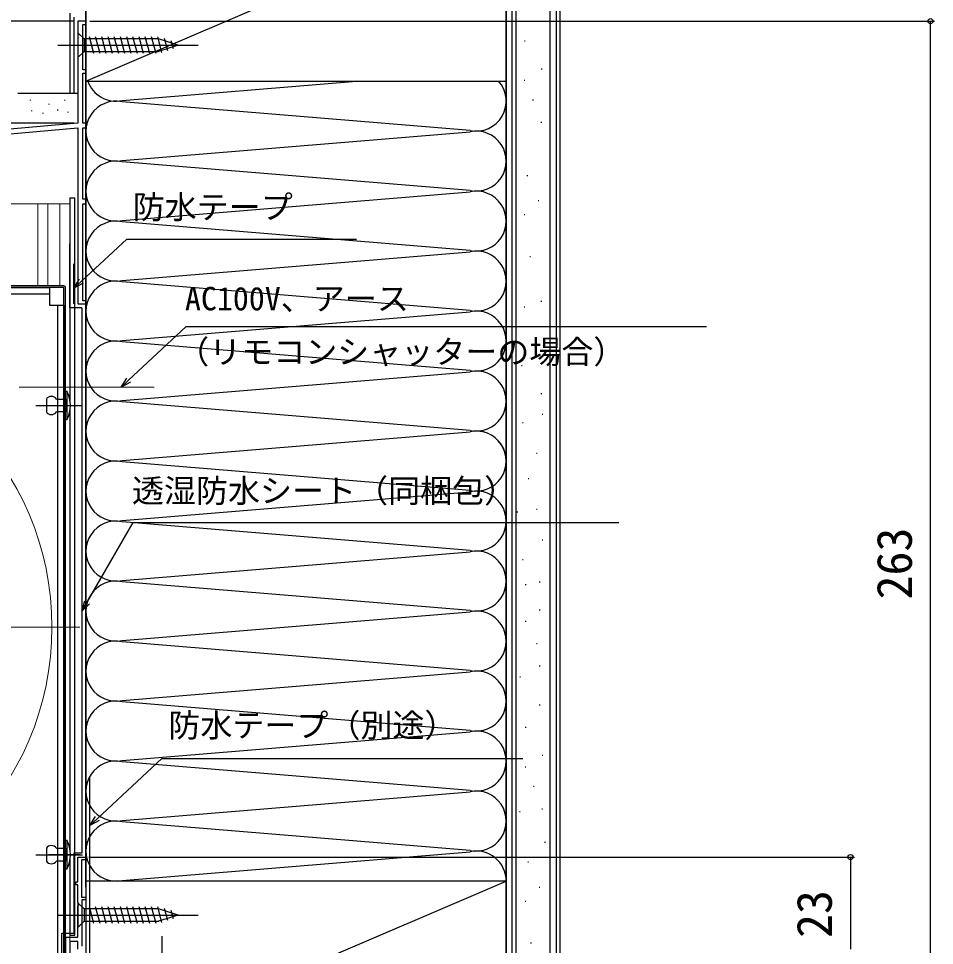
# Model space of a CAD drawing. Units: millimetres, scale not verified. Extents: x -525 to 525, y -783 to 778.
# Drawn here: x -173.5 to 55.3, y 291.2 to 523 of the extents above; entities that cross this region are included whole.
import ezdxf
from ezdxf.enums import TextEntityAlignment as Align

# ---------------------------------------------------------------- set-up
doc = ezdxf.new("R2010")
doc.units = ezdxf.units.MM
doc.header["$LTSCALE"] = 4
for name, color, linetype in [('0-2_YKK_11', 7, 'Continuous'), ('0-5_YKK_13', 4, 'Continuous'), ('0-7_YKK_D', 6, 'Continuous'), ('0-9_YSS_K', 3, 'Continuous'), ('0-A_YSS_KE', 3, 'Continuous')]:
    doc.layers.add(name, color=color, linetype=linetype)
doc.layers.add('0-4_YKK_12', color=2, linetype='Continuous', lineweight=18)
doc.styles.add('ＭＳ ゴシック', font='')
doc.styles.get('ＭＳ ゴシック').set_extended_font_data('MS Gothic')

msp = doc.modelspace()

# ---------------------------------------------------------------- linework, layer by layer
at = {"layer": '0-2_YKK_11'}
for points in [[(-184.1, 493.373), (-158.7, 495.595), (-158.7, 451.6), (-156.7, 451.6), (-156.7, 452.4), (-157.5, 452.4), (-157.5, 476.6), (-156.7, 476.6), (-156.7, 477.8), (-157.5, 477.8), (-157.5, 495.6), (-156.7, 495.6), (-156.7, 496.8), (-157.5, 496.8), (-157.5, 509.3), (-156.7, 509.3), (-156.7, 510.1), (-157.5, 510.1), (-157.5, 521.5), (-156.7, 521.5), (-156.7, 522.3), (-158.7, 522.3), (-158.7, 496.8), (-184.243, 494.565)], [(-161.699, 272.998), (-161.699, 293.298), (-158.699, 293.298), (-158.699, 301.039), (-158.579, 301.223), (-158.579, 301.773), (-158.699, 301.956), (-158.699, 306.398), (-159.199, 306.398), (-159.199, 307.098), (-158.699, 307.098), (-158.699, 313.298), (-156.699, 313.298), (-156.699, 312.598), (-157.799, 312.598), (-157.799, 303.298), (-156.699, 303.298), (-156.699, 302.598), (-157.699, 302.598), (-157.699, 290.998)], [(-158.699, 290.298), (-158.699, 292.198), (-160.699, 292.198), (-160.699, 265.298)]]:
    msp.add_lwpolyline(points, dxfattribs=at)
at = {"layer": '0-4_YKK_12'}
for p, q in [((-158.7, 498.695), (-158.7, 522.3)), ((-156.7, 522.3), (-158.7, 522.3)), ((-156.7, 282.3), (-156.7, 522.3)), ((-249.7, 476.6), (-160.7, 476.6)), ((-168.7, 456.198), (-168.7, 476.6)), ((-166.2, 456.198), (-166.2, 476.6)), ((-163.2, 476.6), (-163.2, 456.198)), ((-160.7, 427.433), (-160.7, 476.6)), ((-173.395, 430.8), (-139.698, 430.8)), ((-158.319, 426.2), (-165.681, 426.2)), ((-160.7, 315.13), (-160.7, 424.967)), ((-317.199, 370.797), (-158.199, 370.797)), ((-158.319, 313.9), (-165.681, 313.9)), ((-160.7, 291.298), (-160.7, 312.665))]:
    msp.add_line(p, q, dxfattribs=at)
msp.add_circle((-237.699, 370.797), 72.5, dxfattribs=at)
at = {"layer": '0-5_YKK_13'}
for p, q in [((-158.7, 519.4), (-158.7, 513.2)), ((-158.7, 519.4), (-157.15, 517.85)), ((-138.616, 517.85), (-157.15, 517.85)), ((-157.15, 517.85), (-157.15, 514.75)), ((-154.724, 514.2), (-155.849, 518.4)), ((-153.171, 514.2), (-154.296, 518.4)), ((-151.618, 514.2), (-152.743, 518.4)), ((-150.065, 514.2), (-151.19, 518.4)), ((-148.512, 514.2), (-149.637, 518.4)), ((-146.959, 514.2), (-148.084, 518.4)), ((-145.406, 514.2), (-146.531, 518.4)), ((-143.853, 514.2), (-144.979, 518.4)), ((-142.3, 514.2), (-143.426, 518.4)), ((-140.747, 514.2), (-141.873, 518.4)), ((-139.194, 514.2), (-140.32, 518.4)), ((-137.711, 514.459), (-138.767, 518.4)), ((-133.7, 516.3), (-138.616, 517.85)), ((-136.279, 514.91), (-137.092, 517.946)), ((-134.847, 515.362), (-135.396, 517.412)), ((-163.7, 516.3), (-128.7, 516.3)), ((-158.7, 513.2), (-157.15, 514.75)), ((-157.15, 514.75), (-138.616, 514.75)), ((-133.7, 516.3), (-138.616, 514.75)), ((-160.7, 478.1), (-159.5, 478.1)), ((-160.7, 478.1), (-160.7, 427.433)), ((-159.5, 293.8), (-159.5, 478.1)), ((-162.2, 456.098), (-201.4, 456.098)), ((-162.2, 455.698), (-201.4, 455.698)), ((-162.2, 284.398), (-162.2, 455.698)), ((-161.8, 284.398), (-161.8, 455.698)), ((-165.8, 453.998), (-256.3, 453.998)), ((-163.8, 451.298), (-163.8, 287.4)), ((-162.2, 451.298), (-162.2, 287.4)), ((-161.8, 429.8), (-161.5, 429.8)), ((-161.8, 422.6), (-161.8, 429.8)), ((-161.5, 429.8), (-161.5, 422.6)), ((-166.6, 427.8), (-166.6, 424.6)), ((-164.1, 427.8), (-161.8, 427.8)), ((-161.8, 427.8), (-161.8, 424.6)), ((-169.27, 426.2), (-157.6, 426.2)), ((-161.8, 424.6), (-164.1, 424.6)), ((-160.7, 424.967), (-160.7, 315.13)), ((-161.5, 422.6), (-161.8, 422.6)), ((-166.6, 315.497), (-166.6, 312.297)), ((-161.5, 317.497), (-161.5, 310.297)), ((-169.27, 313.897), (-157.6, 313.897)), ((-166, 313.9), (-160.4, 313.9)), ((-160.7, 312.665), (-160.7, 293.8)), ((-161.5, 310.297), (-161.8, 310.297)), ((-158.7, 301.898), (-158.7, 295.698)), ((-158.7, 301.898), (-157.15, 300.348)), ((-138.616, 300.348), (-157.15, 300.348)), ((-157.15, 300.348), (-157.15, 297.248)), ((-154.724, 296.698), (-155.849, 300.898)), ((-153.171, 296.698), (-154.296, 300.898)), ((-151.618, 296.698), (-152.743, 300.898)), ((-150.065, 296.698), (-151.19, 300.898)), ((-148.512, 296.698), (-149.637, 300.898)), ((-146.959, 296.698), (-148.084, 300.898)), ((-145.406, 296.698), (-146.531, 300.898)), ((-143.853, 296.698), (-144.979, 300.898)), ((-142.3, 296.698), (-143.426, 300.898)), ((-140.747, 296.698), (-141.873, 300.898)), ((-139.194, 296.698), (-140.32, 300.898)), ((-137.711, 296.956), (-138.767, 300.898)), ((-133.7, 298.798), (-138.616, 300.348)), ((-136.279, 297.408), (-137.092, 300.444)), ((-134.847, 297.859), (-135.396, 299.909)), ((-163.7, 298.798), (-128.7, 298.798)), ((-158.7, 295.698), (-157.15, 297.248)), ((-157.15, 297.248), (-138.616, 297.248)), ((-133.7, 298.798), (-138.616, 297.248)), ((-160.7, 293.8), (-159.5, 293.8)), ((-137.702, 243.5), (-137.702, 293.5))]:
    msp.add_line(p, q, dxfattribs=at)
for points in [[(-165.8, 455.598), (-256.3, 455.598), (-256.3, 472.598)], [(-165.8, 455.598), (-165.8, 451.298), (-162.2, 451.298)], [(-164.1, 315.497), (-161.8, 315.497), (-161.8, 312.297), (-164.1, 312.297)], [(-161.8, 310.297), (-161.8, 317.497), (-161.5, 317.497)]]:
    msp.add_lwpolyline(points, dxfattribs=at)
for centre, radius, start, end in [((-162.2, 455.698), 0.4, 0, 90), ((-168.25, 426.2), 7.65, 331.92751, 28.07249), ((-165.35, 426.971), 1.5, 33.55731, 146.44269), ((-165.35, 425.429), 1.5, 213.55731, 326.44269), ((-165.35, 314.668), 1.5, 33.55731, 146.44269), ((-168.25, 313.897), 7.65, 331.92751, 28.07249), ((-165.35, 313.126), 1.5, 213.55731, 326.44269)]:
    msp.add_arc(centre, radius, start, end, dxfattribs=at)
at = {"layer": '0-7_YKK_D'}
for p, q in [((-159.7, 522.3), (-392.7, 522.3)), ((-155.7, 522.3), (55.297, 522.3)), ((54.297, 259.3), (54.297, 522.3)), ((-159.7, 496.8), (-392.7, 496.8)), ((-159.7, 496.8), (-392.7, 496.8)), ((-155.999, 313.298), (35.297, 313.298)), ((34.297, 313.298), (34.297, 290.298))]:
    msp.add_line(p, q, dxfattribs=at)
for points in [[(-159.7, 455.546), (-157.835, 457.285), (-146.528, 467.827), (-89.147, 467.827)], [(-157.369, 456.785), (-159.7, 455.546), (-158.301, 457.785)], [(-147.916, 430.8), (-146.05, 432.539), (-131.691, 445.927), (-1.677, 445.927)], [(-145.585, 432.039), (-147.916, 430.8), (-146.516, 433.039)], [(-157.703, 374.783), (-156.428, 376.991), (-144.925, 396.915), (-23.591, 396.915)], [(-155.836, 376.65), (-157.703, 374.783), (-157.02, 377.333)], [(-155.698, 321.204), (-153.833, 322.943), (-137.719, 337.967), (-47.552, 337.967)], [(-153.367, 322.443), (-155.698, 321.204), (-154.299, 323.443)]]:
    msp.add_lwpolyline(points, dxfattribs=at)
for centre in [(54.297, 522.3), (34.297, 313.298)]:
    msp.add_circle(centre, 0.637, dxfattribs=at)
at = {"layer": '0-9_YSS_K'}
for p, q in [((-156.708, 305.798), (-156.708, 593.3)), ((-51.708, 305.798), (-51.708, 593.3)), ((-50.208, 249.298), (-50.208, 593.3)), ((-40.708, 249.298), (-40.708, 593.3)), ((-38.203, 249.3), (-38.203, 593.3)), ((-156.708, 591.3), (-156.708, 307.298)), ((-156.7, 507.3), (-51.7, 552.3)), ((-47.154, 517.368), (-46.954, 517.368)), ((-42.958, 510.375), (-42.758, 510.375)), ((-147.671, 502.458), (-89.076, 507.3)), ((-47.212, 507.506), (-47.012, 507.506)), ((-158.7, 504.246), (-173.703, 504.246)), ((-170.536, 502.442), (-170.536, 502.642)), ((-165.862, 501.441), (-165.862, 501.641)), ((-162.021, 502.442), (-162.021, 502.642)), ((-156.703, 501.246), (-156.703, 499.536)), ((-60.735, 494.958), (-147.671, 502.142)), ((-45.114, 502.61), (-44.914, 502.61)), ((-170.202, 499.772), (-170.202, 499.972)), ((-167.409, 499.169), (-167.409, 499.369)), ((-163.765, 499.988), (-163.765, 500.188)), ((-161.189, 499.438), (-161.189, 499.638)), ((-43.016, 497.015), (-42.816, 497.015)), ((-147.671, 487.458), (-60.735, 494.642)), ((-60.735, 479.958), (-147.671, 487.142)), ((-46.513, 483.727), (-46.313, 483.727)), ((-147.671, 472.458), (-60.735, 479.642)), ((-43.715, 477.433), (-43.515, 477.433)), ((-47.212, 473.936), (-47.012, 473.936)), ((-60.735, 464.958), (-147.671, 472.142)), ((-147.671, 457.458), (-60.735, 464.642)), ((-45.813, 463.446), (-45.613, 463.446)), ((-60.735, 449.958), (-147.671, 457.142)), ((-43.016, 452.256), (-42.816, 452.256)), ((-147.671, 442.458), (-60.735, 449.642)), ((-47.212, 450.858), (-47.012, 450.858)), ((-60.735, 434.958), (-147.671, 442.142)), ((-44.415, 442.465), (-44.215, 442.465)), ((-47.912, 436.171), (-47.712, 436.171)), ((-147.671, 427.458), (-60.735, 434.642)), ((-43.016, 429.177), (-42.816, 429.177)), ((-60.735, 419.958), (-147.671, 427.142)), ((-60.735, 419.958), (-147.671, 427.142)), ((-47.636, 421.974), (-47.436, 421.974)), ((-42.741, 424.072), (-42.541, 424.072)), ((-147.671, 412.458), (-60.735, 419.642)), ((-147.671, 412.458), (-60.735, 419.642)), ((-44.14, 414.281), (-43.94, 414.281)), ((-60.735, 404.958), (-147.671, 412.142)), ((-46.238, 407.987), (-46.038, 407.987)), ((-147.671, 397.458), (-60.735, 404.642)), ((-49.035, 399.594), (-48.835, 399.594)), ((-44.14, 400.294), (-43.94, 400.294)), ((-60.735, 389.958), (-147.671, 397.142)), ((-42.741, 392.601), (-42.541, 392.601)), ((-147.671, 382.458), (-60.735, 389.642)), ((-47.636, 387.705), (-47.436, 387.705)), ((-60.735, 374.958), (-147.671, 382.142)), ((-46.937, 381.411), (-46.737, 381.411)), ((-43.44, 382.11), (-43.24, 382.11)), ((-147.671, 367.458), (-60.735, 374.642)), ((-43.44, 375.117), (-43.24, 375.117)), ((-46.937, 372.319), (-46.737, 372.319)), ((-60.735, 359.958), (-147.671, 367.142)), ((-44.14, 366.724), (-43.94, 366.724)), ((-147.671, 352.458), (-60.735, 359.642)), ((-43.44, 361.13), (-43.24, 361.13)), ((-48.336, 358.332), (-48.136, 358.332)), ((-60.735, 344.958), (-147.671, 352.142)), ((-43.44, 351.339), (-43.24, 351.339)), ((-46.937, 345.744), (-46.737, 345.744)), ((-147.671, 337.458), (-60.735, 344.642)), ((-42.741, 338.75), (-42.541, 338.75)), ((-60.735, 329.958), (-147.671, 337.142)), ((-46.995, 335.881), (-46.795, 335.881)), ((-147.671, 322.458), (-60.735, 329.642)), ((-44.897, 330.985), (-44.697, 330.985)), ((-48.394, 324.691), (-48.194, 324.691)), ((-42.799, 325.391), (-42.599, 325.391)), ((-60.735, 314.958), (-147.671, 322.142)), ((-42.1, 316.998), (-41.9, 316.998)), ((-147.671, 307.458), (-60.735, 314.642)), ((-46.296, 312.103), (-46.096, 312.103)), ((-156.703, 262.3), (-51.703, 307.3)), ((-43.499, 305.808), (-43.299, 305.808)), ((-46.995, 302.312), (-46.795, 302.312)), ((-45.597, 291.821), (-45.397, 291.821))]:
    msp.add_line(p, q, dxfattribs=at)
for centre, start, end in [((-149.203, 509.8), 199.47125, 281.78353), ((-59.203, 502.3), 258.21646, 41.81031), ((-149.203, 494.8), 78.21646, 281.78353), ((-59.203, 487.3), 258.21646, 101.78353), ((-149.203, 479.8), 78.21646, 281.78353), ((-59.203, 472.3), 258.21646, 101.78353), ((-149.203, 464.8), 78.21646, 281.78353), ((-59.203, 457.3), 258.21646, 101.78353), ((-149.203, 449.8), 78.21646, 281.78353), ((-59.203, 442.3), 258.21646, 101.78353), ((-149.203, 434.8), 78.21646, 281.78353), ((-59.203, 427.3), 258.21646, 101.78353), ((-59.203, 427.3), 258.21646, 101.78353), ((-149.203, 419.8), 78.21646, 281.78353), ((-149.203, 419.8), 78.21646, 281.78353), ((-59.203, 412.3), 360, 101.78353), ((-59.203, 412.3), 258.21646, 101.78353), ((-149.203, 404.8), 78.21646, 281.78353), ((-59.203, 397.3), 258.21646, 101.78353), ((-149.203, 389.8), 78.21646, 281.78353), ((-59.203, 382.3), 258.21646, 101.78353), ((-149.203, 374.8), 78.21646, 281.78353), ((-59.203, 367.3), 258.21646, 101.78353), ((-149.203, 359.8), 78.21646, 281.78353), ((-59.203, 352.3), 258.21646, 101.78353), ((-149.203, 344.8), 78.21646, 281.78353), ((-59.203, 337.3), 258.21646, 101.78353), ((-149.203, 329.8), 78.21646, 281.78353), ((-59.203, 322.3), 258.21646, 101.78353), ((-149.203, 314.8), 78.21646, 281.78353), ((-59.203, 307.3), 360, 101.78353)]:
    msp.add_arc(centre, 7.5, start, end, dxfattribs=at)
at = {"layer": '0-A_YSS_KE'}
for p, q in [((-51.708, 593.3), (-51.708, 249.298)), ((-49.203, 249.3), (-49.203, 593.3)), ((-39.208, 593.3), (-39.208, 249.298)), ((-160.699, 524.296), (-160.699, 504.296)), ((-159.703, 523.301), (-159.703, 504.301)), ((-160.7, 450.6), (-160.7, 466.6)), ((-159.7, 451.6), (-159.7, 461.6)), ((-157.703, 450.6), (-160.7, 450.6)), ((-157.703, 450.6), (-157.703, 314.298)), ((-155.698, 283.302), (-155.698, 333.302)), ((-159.699, 314.298), (-159.699, 294.298)), ((-157.703, 314.298), (-159.699, 314.298))]:
    msp.add_line(p, q, dxfattribs=at)
for points in [[(-51.7, 507.3), (-51.7, 552.3), (-156.7, 552.3), (-156.7, 507.3)], [(-51.703, 262.3), (-51.703, 307.3), (-156.703, 307.3), (-156.703, 262.3)]]:
    msp.add_lwpolyline(points, close=True, dxfattribs=at)
msp.add_lwpolyline([(-162.699, 281.598), (-162.699, 294.298), (-159.699, 294.298)], dxfattribs=at)

# ---------------------------------------------------------------- texts
at = {"layer": '0-7_YKK_D', "style": 'ＭＳ ゴシック'}
for s, p in [('防水テープ', (-145.026, 471.123)), ('AC100V、アース', (-131.971, 448.235)), ('（リモコンシャッターの場合）', (-133.926, 434.935)), ('透湿防水シート（同梱包）', (-145.214, 400.196)), ('防水テープ（別途）', (-136.121, 341.555))]:
    msp.add_text(s, height=5.865, dxfattribs=at).set_placement(p, align=Align.BOTTOM_LEFT)
for s, p in [('263', (52.297, 377.709)), ('23', (32.297, 293.07))]:
    msp.add_text(s, height=8.798, rotation=90, dxfattribs=at).set_placement(p, align=Align.BOTTOM_LEFT)

doc.saveas('drawing.dxf')
